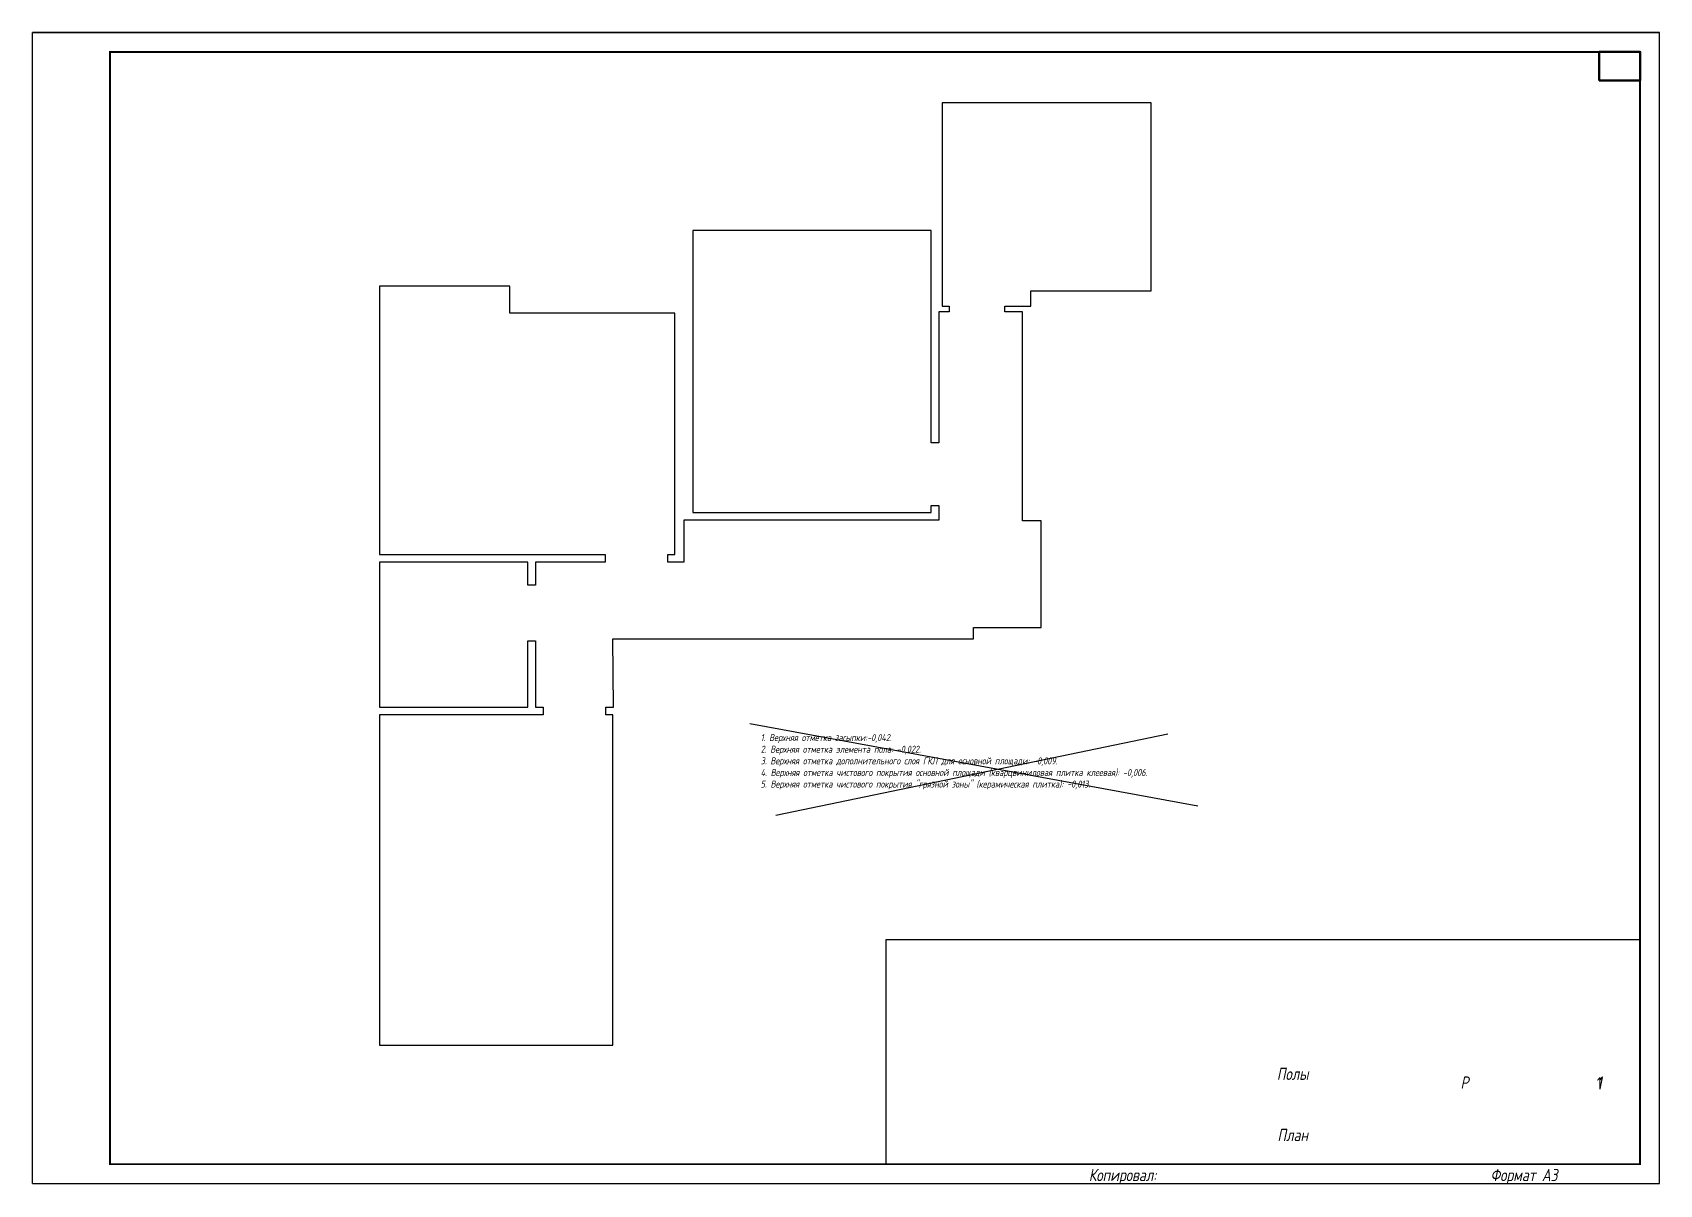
# Paper-space layout 'А3ал' of a CAD drawing. Header units: millimetres. Extents: x 1 to 400, y 6 to 289.
# The model-space entities are those that its viewports show. They can reach past a viewport. Long polylines and large blocks are cut down to what shows.
import ezdxf

# ---------------------------------------------------------------- set-up
doc = ezdxf.new("R2010")
doc.units = ezdxf.units.MM
doc.layers.add('100 noprint', color=1, linetype='Continuous', plot=False)
doc.layers.add('stamp', color=7, linetype='Continuous')
doc.styles.add('GOST typeA', font='Gost.TTF')
doc.styles.add('ГОСТ-ISOCPEUR', font='isocpeui.ttf', dxfattribs={"width": 0.8})

# ---------------------------------------------------------------- blocks, each defined once
blk = doc.blocks.new('А3 альбом')
for p, q in [((-415, -5), (-415, 292)), ((5, 292), (-415, 292)), ((-415, 292), (5, 292)), ((5, -5), (5, 292)), ((-415, -5), (5, -5))]:
    blk.add_line(p, q)
at = {"const_width": 0.5}
blk.add_lwpolyline([(0, 287), (-395, 287), (-395, 0), (0, 0)], close=True, dxfattribs=at)

msp = doc.modelspace()

# ---------------------------------------------------------------- linework, layer by layer
at = {"linetype": 'Continuous'}
for p, q in [((9816, 7356), (16248, 6173)), ((15819, 7202), (10193, 6035))]:
    msp.add_line(p, q, dxfattribs=at)
at = {"layer": '100 noprint', "color": 1}
msp.add_lwpolyline([(4501, 2740), (7851, 2740), (7851, 7480), (7751, 7480), (7751, 7590), (7860, 7590), (7851, 8570), (13029, 8570), (13029, 8730), (14001, 8730), (14001, 10260), (13731, 10260), (13731, 13260), (13481, 13260), (13481, 13340), (13851, 13340), (13851, 13560), (15581, 13560), (15581, 16260), (12581, 16260), (12581, 13340), (12681, 13340), (12681, 13260), (12531, 13260), (12531, 11380), (12421, 11380), (12421, 14430), (9001, 14430), (9001, 10380), (12421, 10380), (12421, 10480), (12531, 10480), (12531, 10270), (8871, 10270), (8871, 9670), (8641, 9670), (8641, 9780), (8741, 9780), (8741, 13240), (6371, 13240), (6371, 13630), (4501, 13630), (4501, 9780), (7741, 9780), (7741, 9670), (6741, 9670), (6741, 9340), (6631, 9340), (6631, 9670), (4501, 9670), (4501, 7590), (6631, 7590), (6631, 8540), (6741, 8540), (6741, 7590), (6851, 7590), (6851, 7480), (4501, 7480)], close=True, dxfattribs=at)

# ---------------------------------------------------------------- texts
at = {"linetype": 'Continuous', "insert": (9974, 7201), "char_height": 100, "attachment_point": 1, "style": 'ГОСТ-ISOCPEUR'}
msp.add_mtext_dynamic_manual_height_columns('{\\pxql;1. Верхняя отметка засыпки:-0,042.\\P2. Верхняя отметка элемента пола: -0,022.\\P3. Верхняя отметка дополнительного слоя ГКЛ для основной площади: -0,009.\\P4. Верхняя отметка чистового покрытия основной площади (кварцвиниловая плитка клеевая): -0,006.\\P5. Верхняя отметка чистового покрытия "грязной зоны" (керамическая плитка): -0,013.}', width=7050.9, gutter_width=7051, heights=[151], dxfattribs=at)

psp = doc.layouts.new('А3ал')

# ---------------------------------------------------------------- linework, layer by layer
psp.add_lwpolyline([(20.4, 284.02), (385.62, 284.02), (385.62, 277.02), (395.62, 277.02), (395.62, 66.4), (210.62, 66.4), (210.62, 11.4), (20.4, 11.4)], close=True)
at = {"lineweight": 50}
psp.add_lwpolyline([(385.62, 277.02), (395.62, 277.02), (395.62, 284.02), (385.62, 284.02)], close=True, dxfattribs=at)

# ---------------------------------------------------------------- block references
at = {"xscale": 0.9499107634062743, "yscale": 0.9499107634062743, "zscale": 0.9499107634062743}
psp.add_blockref('А3 альбом', (395.62, 11.4), dxfattribs=at)

# ---------------------------------------------------------------- texts
at = {"layer": 'stamp', "lineweight": 35, "style": 'ГОСТ-ISOCPEUR', "width": 0.8}
for s, p in [('Копировал:', (260.43, 7.24)), ('Формат А3', (358.93, 7.24))]:
    psp.add_text(s, height=3, dxfattribs=at).set_placement(p)
at = {"layer": 'stamp', "lineweight": 35, "char_height": 3, "width": 70.1573, "attachment_point": 5, "style": 'ГОСТ-ISOCPEUR'}
for s, insert in [('{Полы}', (310.43, 33.54)), ('{План}', (310.43, 18.54))]:
    psp.add_mtext(s, dxfattribs=dict(at, insert=insert))
at = {"layer": 'stamp', "ltscale": 100, "char_height": 3, "width": 20, "attachment_point": 4}
for s, insert, style in [('{\\pxqc;Р}', (342.57, 31.4), 'ГОСТ-ISOCPEUR'), ('\\pxqc;1', (375.62, 31.24), 'GOST typeA'), ('\\pxqc;1', (375.62, 31.4), 'ГОСТ-ISOCPEUR'), ('\\pxqc;1', (375.62, 31.15), 'ГОСТ-ISOCPEUR')]:
    psp.add_mtext(s, dxfattribs=dict(at, insert=insert, style=style))

# ---------------------------------------------------------------- viewports
at = {"layer": '0', "view_target_point": (8499.67, 10957.4)}
vp = psp.add_viewport(center=(208.01, 147.71), size=(375.21, 272.6244), view_center_point=(3115.81, -1946.95), view_height=15959.9491, dxfattribs=at)
vp.dxf.flags = 0x10000  # cut along an outline
vp.dxf.clipping_boundary_handle = psp.add_lwpolyline([(20.4, 284.02), (385.62, 284.02), (385.62, 277.02), (395.62, 277.02), (395.62, 66.4), (210.62, 66.4), (210.62, 11.4), (20.4, 11.4)], format="xyb", close=True, dxfattribs={"invisible": 1}).dxf.handle

doc.saveas('drawing.dxf')
